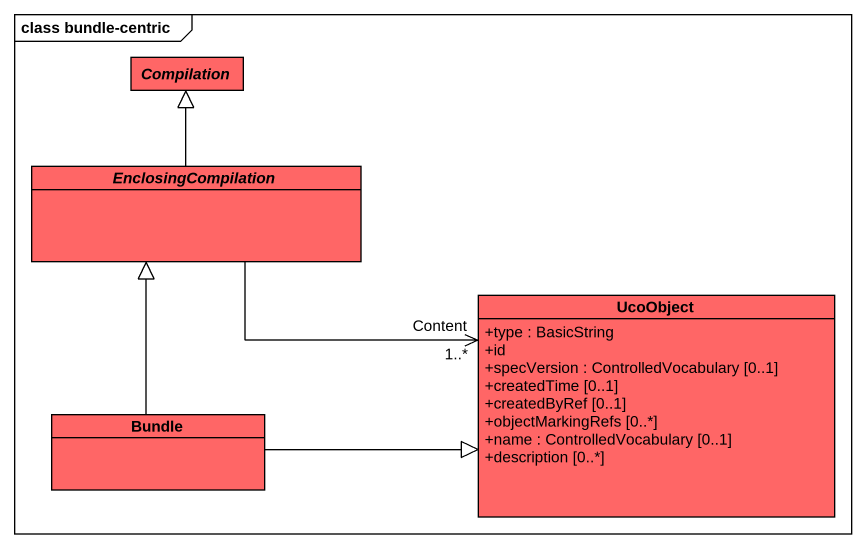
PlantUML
@startuml
mainframe class bundle-centric
hide circle
hide empty members
skinparam classAttributeIconSize 0
abstract class Compilation #FF6666
abstract class EnclosingCompilation #FF6666
class UcoObject #FF6666 {
  +type : BasicString
  +id
  +specVersion : ControlledVocabulary [0..1]
  +createdTime [0..1]
  +createdByRef [0..1]
  +objectMarkingRefs [0..*]
  +name : ControlledVocabulary [0..1]
  +description [0..*]
}
class Bundle #FF6666
EnclosingCompilation -up-|> Compilation
UcoObject "Content\n1..*" <-left- EnclosingCompilation
Bundle -up-|> EnclosingCompilation
Bundle -right-|> UcoObject
@enduml
